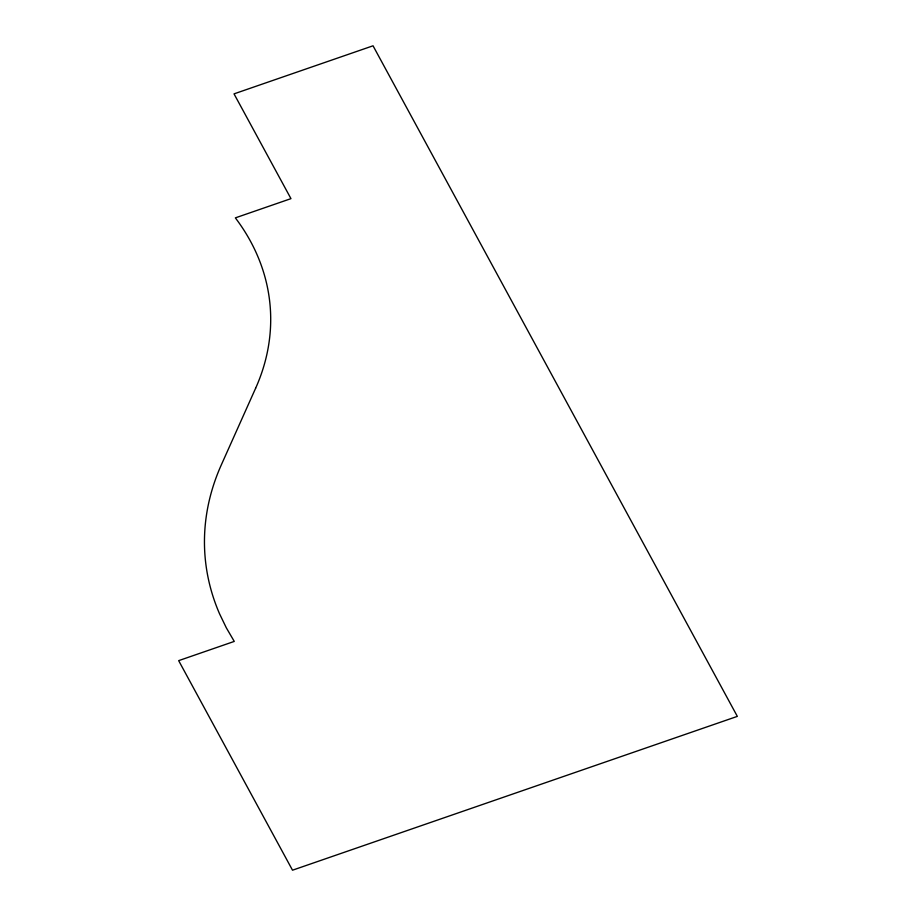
<?xml version="1.0" encoding="UTF-8"?>
<svg xmlns="http://www.w3.org/2000/svg" width="916" height="916" viewBox="0 0 916 916"><rect width="100%" height="100%" fill="white"/><g stroke="black" fill="none" stroke-linecap="round" stroke-linejoin="round"><path stroke-width="1.37" d="M255.633 388.224L221.294 464.939A303.379 232.057 -4.4 0 0 219.554 613.8L226.309 627.803L234.267 641.418L178.666 660.642L292.513 870.2L737.334 716.381L373.041 45.8L234.027 93.867L290.956 198.646L235.355 217.871A271.468 207.646 -4.4 0 1 255.633 388.224"/></g></svg>
